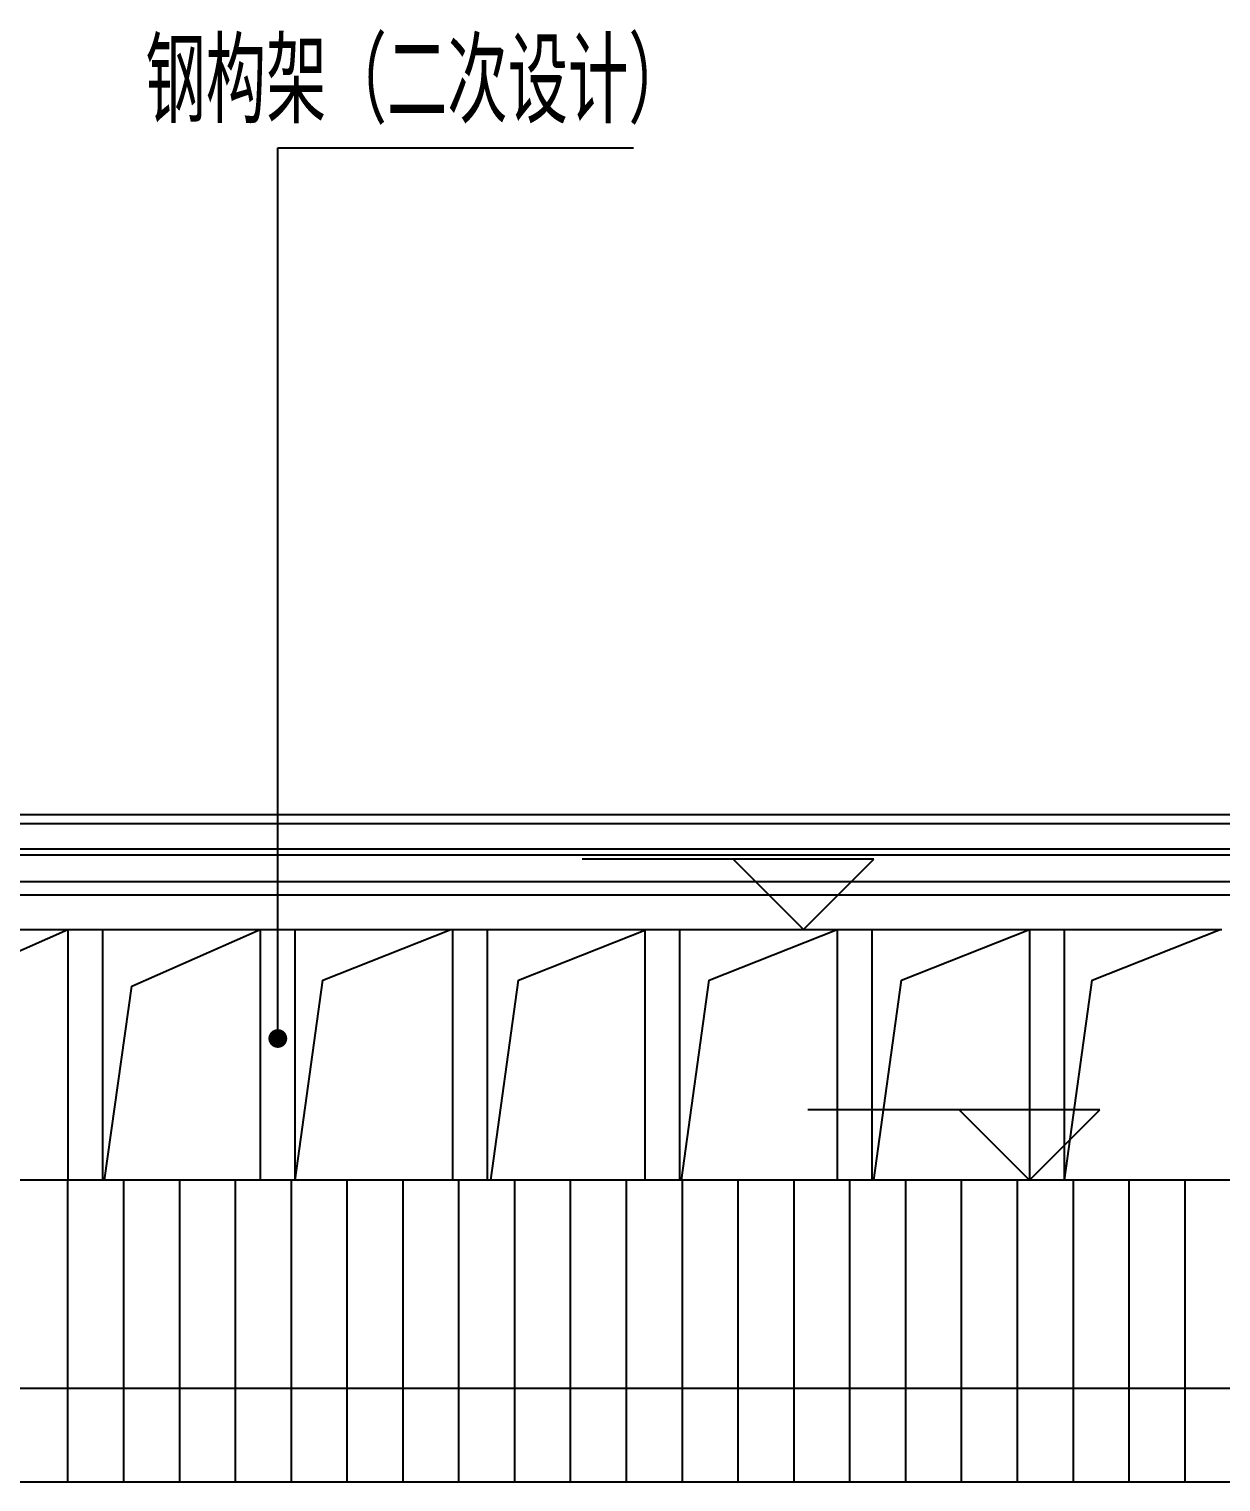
# Model space of a CAD drawing. Extents: x -24961 to 905641, y -154323 to 635957.
# Drawn here: x 396909 to 401990, y -131608 to -125414 of the extents above; entities that cross this region are included whole.
import ezdxf

# ---------------------------------------------------------------- set-up
doc = ezdxf.new("R2010")
doc.units = 0
doc.header["$LTSCALE"] = 1000
doc.header["$MEASUREMENT"] = 0
for name, color, linetype in [('DIM_ELEV', 3, 'Continuous'), ('DIM_LEAD', 3, 'Continuous'), ('DOTE', 1, 'Continuous'), ('PUB_TEXT', 7, 'Continuous'), ('WALL', 9, 'Continuous'), ('建筑_瓦', 8, 'Continuous')]:
    doc.layers.add(name, color=color, linetype=linetype)
doc.styles.add('_TCH_DIM', font='SIMPLEX', dxfattribs={"bigfont": 'GBCBIG'})

msp = doc.modelspace()

# ---------------------------------------------------------------- hatches: boundary and pattern name
h = msp.add_hatch()
h.set_pattern_fill('ANSI31', color=251, scale=150, angle=45)
h.set_pattern_definition([(90, (123945.06, 513212.1), (-238.125, 4e-14), [])])
h.paths.add_polyline_path([(396253.6, -131607.9), (402553.6, -131607.9), (402553.6, -130320.9), (396253.6, -130320.9)])
h.paths.add_polyline_path([(402953.6, -131371.4), (428053.6, -131371.4), (428053.6, -130320.5), (402953.6, -130320.5)])
h.paths.add_polyline_path([(428453.6, -131607.9), (437853.6, -131607.9), (437853.6, -130320.9), (428453.6, -130320.9)])

# ---------------------------------------------------------------- linework, layer by layer
for p, q in [((402349.4, -128764.3), (396253.6, -128764.3)), ((402360.1, -128801.9), (396253.6, -128801.9)), ((402473.6, -128910.6), (396253.6, -128910.6)), ((402553.6, -128936.2), (396253.6, -128936.2)), ((396364.7, -129047.3), (402553.6, -129047.3)), ((402553.6, -129105.9), (396466.2, -129105.9)), ((396813.6, -129252.6), (397073.6, -129252.6)), ((397073.6, -129252.6), (397223.6, -129252.6)), ((397223.6, -129252.6), (397483.6, -129252.6)), ((397483.6, -129252.6), (397633.6, -129252.6)), ((397633.6, -129252.6), (397893.6, -129252.6)), ((397893.6, -129252.6), (398043.6, -129252.6)), ((398043.6, -129252.6), (398303.6, -129252.6)), ((398303.6, -129252.6), (398453.6, -129252.6)), ((398453.6, -129252.6), (398713.6, -129252.6)), ((398713.6, -129252.6), (398863.6, -129252.6)), ((398863.6, -129252.6), (399123.6, -129252.6)), ((399123.6, -129252.6), (399273.6, -129252.6)), ((399273.6, -129252.6), (399533.6, -129252.6)), ((399533.6, -129252.6), (399683.6, -129252.6)), ((399683.6, -129252.6), (399943.6, -129252.6)), ((399943.6, -129252.6), (400093.6, -129252.6)), ((400093.6, -129252.6), (400353.6, -129252.6)), ((400353.6, -129252.6), (400503.6, -129252.6)), ((400503.6, -129252.6), (400763.6, -129252.6)), ((400763.6, -129252.6), (400913.6, -129252.6)), ((400913.6, -129252.6), (401173.6, -129252.6)), ((401173.6, -129252.6), (401323.6, -129252.6)), ((401323.6, -129252.6), (401583.6, -129252.6)), ((401583.6, -129252.6), (401733.6, -129252.6)), ((401733.6, -129252.6), (401993.6, -129252.6)), ((397073.6, -130320.9), (396813.6, -130320.9)), ((397223.6, -130320.9), (397073.6, -130320.9)), ((397483.6, -130320.9), (397223.6, -130320.9)), ((397633.6, -130320.9), (397483.6, -130320.9)), ((397893.6, -130320.9), (397633.6, -130320.9)), ((398043.6, -130320.9), (397893.6, -130320.9)), ((398303.6, -130320.9), (398043.6, -130320.9)), ((398453.6, -130320.9), (398303.6, -130320.9)), ((398713.6, -130320.9), (398453.6, -130320.9)), ((398863.6, -130320.9), (398713.6, -130320.9)), ((399123.6, -130320.9), (398863.6, -130320.9)), ((399273.6, -130320.9), (399123.6, -130320.9)), ((399533.6, -130320.9), (399273.6, -130320.9)), ((399683.6, -130320.9), (399533.6, -130320.9)), ((399943.6, -130320.9), (399683.6, -130320.9)), ((400093.6, -130320.9), (399943.6, -130320.9)), ((400353.6, -130320.9), (400093.6, -130320.9)), ((400503.6, -130320.9), (400353.6, -130320.9)), ((400763.6, -130320.9), (400503.6, -130320.9)), ((400913.6, -130320.9), (400763.6, -130320.9)), ((401173.6, -130320.9), (400913.6, -130320.9)), ((401323.6, -130320.9), (401173.6, -130320.9)), ((401583.6, -130320.9), (401323.6, -130320.9)), ((401733.6, -130320.9), (401583.6, -130320.9)), ((401993.6, -130320.9), (401733.6, -130320.9)), ((396253.6, -131607.9), (402553.6, -131607.9))]:
    msp.add_line(p, q)
msp.add_lwpolyline([(396253.6, -131607.9), (402553.6, -131607.9), (402553.6, -130320.9), (396253.6, -130320.9)], close=True)
at = {"layer": 'DIM_ELEV'}
for p, q in [((400510.6, -128952.6), (399266.2, -128952.6)), ((400210.6, -129252.6), (399910.6, -128952.6)), ((400210.6, -129252.6), (400510.6, -128952.6)), ((401473.6, -130020.9), (400229.2, -130020.9)), ((401173.6, -130320.9), (400873.6, -130020.9)), ((401173.6, -130320.9), (401473.6, -130020.9))]:
    msp.add_line(p, q, dxfattribs=at)
at = {"layer": 'DIM_LEAD', "color": 3}
for p, q in [((397969.2, -129717.3), (397969.2, -125920)), ((397969.2, -125920), (399485.8, -125920))]:
    msp.add_line(p, q, dxfattribs=at)
at = {"layer": 'DIM_LEAD', "color": 3, "const_width": 40}
msp.add_lwpolyline([(397969.2, -129737.3, 1), (397969.2, -129697.3, 1)], format="xyb", close=True, dxfattribs=at)
at = {"layer": 'DOTE'}
msp.add_line((393730.1, -131207.9), (442830.8, -131207.9), dxfattribs=at)
at = {"layer": 'WALL'}
msp.add_line((402349.4, -128764.3), (396253.6, -128764.3), dxfattribs=at)
at = {"layer": '建筑_瓦'}
for p, q in [((397073.6, -129252.6), (397073.6, -130320.9)), ((397223.6, -130320.9), (397223.6, -129252.6)), ((397893.6, -129252.6), (397893.6, -130320.9)), ((398043.6, -130320.9), (398043.6, -129252.6)), ((398713.6, -129252.6), (398713.6, -130320.9)), ((398863.6, -130320.9), (398863.6, -129252.6)), ((399533.6, -129252.6), (399533.6, -130320.9)), ((399683.6, -130320.9), (399683.6, -129252.6)), ((400353.6, -129252.6), (400353.6, -130320.9)), ((400503.6, -130320.9), (400503.6, -129252.6)), ((401173.6, -129252.6), (401173.6, -130320.9)), ((401323.6, -130320.9), (401323.6, -129252.6))]:
    msp.add_line(p, q, dxfattribs=at)
for points in [[(396410.6, -130320.9), (396526.5, -129494.5), (397073.6, -129252.6)], [(397230.6, -130320.9), (397346.5, -129494.5), (397893.6, -129252.6)], [(398043.6, -130320.9), (398161, -129468.5), (398706.7, -129252.6)], [(398877.5, -130320.9), (398994.9, -129468.5), (399540.6, -129252.6)], [(399690.6, -130320.9), (399807.9, -129468.5), (400353.6, -129252.6)], [(400510.6, -130320.9), (400627.9, -129468.5), (401173.6, -129252.6)], [(401323.6, -130320.9), (401441, -129468.5), (401986.7, -129252.6)]]:
    msp.add_lwpolyline(points, dxfattribs=at)

# ---------------------------------------------------------------- texts
at = {"layer": 'PUB_TEXT', "style": '_TCH_DIM'}
msp.add_text('钢构架（二次设计）', height=357.45, dxfattribs=at).set_placement((397404.8, -125815))

doc.saveas('drawing.dxf')
